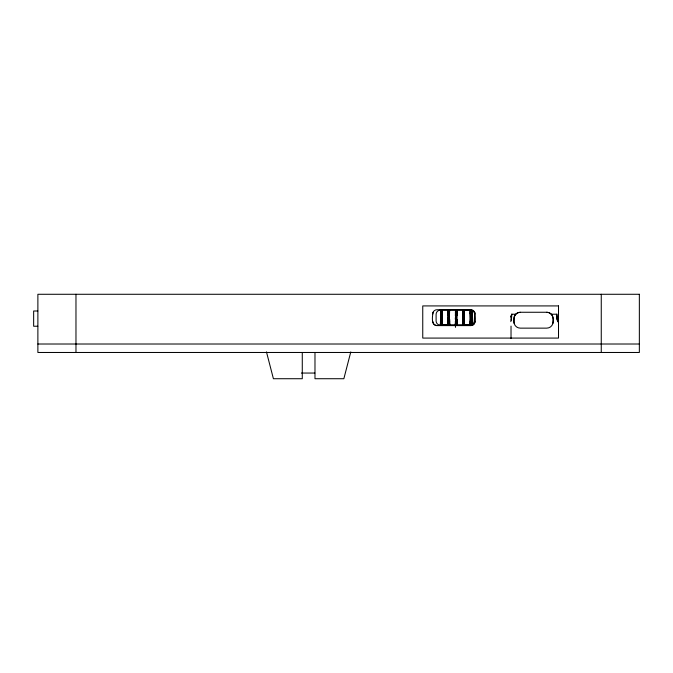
<?xml version="1.0" encoding="UTF-8"?>
<svg xmlns="http://www.w3.org/2000/svg" width="673" height="673" viewBox="0 0 673 673"><rect width="100%" height="100%" fill="white"/><g stroke="black" fill="none" stroke-linecap="round" stroke-linejoin="round"><path stroke-width="1.01" d="M471.773 321.223L471.866 319.431L471.874 324.798L470.772 325.135L471.874 324.798L471.84 310.346L464.126 310.152L464.126 325.135L471.823 324.966L471.874 310.489L470.52 310.152M471.537 325.135L471.504 325A4.231 4.231 0 0 0 474.625 320.92L474.196 322.771L474.625 314.384A4.231 4.231 0 0 0 470.393 310.152L440.344 310.152A4.231 4.231 0 0 0 436.104 314.384L436.104 320.92A4.231 4.231 0 0 0 440.344 325.152L440.891 325.135L440.596 317.639L440.647 319.431M441.909 310.152L442.245 324.798L440.344 325.152L440.891 310.152M448.294 325.135L448.008 317.639L447.974 319.431M449.312 310.152L449.606 324.966L440.344 325.152L440.807 319.431L440.596 324.966M455.705 325.135L455.411 317.639L455.377 319.431M462.788 323.006L462.889 324.866L463.024 321.223L462.873 324.992L462.772 310.489C463.546 312.423 462.805 337.518 462.822 317.639L462.94 325.093L470.402 325.118L470.183 310.489L471.613 310.16L472.774 310.884M464.294 310.489L464.126 325.093L464.294 317.639L464.126 324.798L470.52 325.093L470.225 310.489M464.463 310.489L464.286 324.899M440.891 325.093L440.563 321.223M448.125 325.093L447.974 321.223M455.377 315.856C455.789 293.924 455.537 343.785 455.377 321.223M462.873 324.992L462.788 321.223M470.191 321.223L470.385 324.823L470.435 319.431L470.284 324.992L470.276 310.261M557.303 320.23L557.034 315.763L557.673 321.82L556.731 314.215M440.554 324.798L440.563 323.006L440.722 324.975M440.722 310.489L440.891 324.798L440.891 310.489L440.344 310.152L440.891 310.32L440.344 310.152M442.245 310.489L442.203 314.064L441.909 310.194L441.909 324.966M447.974 315.856C448.159 295.817 448.521 334.717 447.974 323.006M449.648 310.489L449.404 315.856L449.312 310.194L449.606 324.966M455.369 324.798L455.377 323.006M471.874 310.489L471.832 314.064L471.537 310.194L471.622 315.856L471.706 310.194M449.547 324.933L449.64 319.431L449.312 324.966M456.723 310.152L456.723 325.135M456.891 310.194L456.723 325.093L456.807 321.223M471.832 324.966L471.706 317.639L471.537 325.093L472.48 324.605M441.909 324.798L441.993 321.223M449.312 324.798L449.404 321.223M464.126 324.798L464.219 321.223M471.537 324.798L471.622 321.223M448.008 324.798L448.21 319.431L448.294 325.093M455.537 325.093L455.705 310.152M462.822 324.798L462.873 323.006M470.276 323.006L470.225 324.966M511.312 315.629L510.857 321.652M442.06 324.899L442.237 321.223M449.471 324.899L449.64 321.223M456.723 324.966L457.051 319.431L456.723 324.798M471.866 321.223L471.706 325.093L471.866 315.856M448.058 323.006L448.21 321.223L448.294 324.798L448.294 310.489L448.075 324.866M455.461 321.223L455.621 319.431L455.705 324.798L455.705 310.489L455.377 312.28M462.873 321.223L463.024 319.431L463.108 324.798L462.94 310.253M511.312 320.23L511.884 314.215M474.692 312.264C475.306 316.436 477.056 324.975 470.814 325.597L436.954 325.597C430.712 324.975 432.461 316.436 433.075 312.264M474.431 322.174L474.625 320.92M455.705 325.093L455.461 323.006L455.571 324.823M350.793 351.903L343.853 378.722L314.981 378.722L314.981 352.812M511.135 315.578L510.639 317.008M456.891 310.489L456.807 315.856L456.723 310.194M440.596 310.489L440.563 315.856M447.974 312.28L448.125 310.253M515.72 314.215L514.155 317.017L513.945 321.795A6.351 6.351 0 0 0 520.296 328.138L546.754 328.138A6.351 6.351 0 0 0 553.097 321.795C554.03 317.547 551.616 312.171 546.754 312.264L520.296 312.264L517.806 312.777L515.72 314.215L511.43 314.215M456.874 324.899L457.051 323.006M464.328 310.354L464.219 315.856L464.126 310.489L464.219 314.064M557.311 318.943L557.446 320.508L557.143 317.362M471.487 325.009L471.866 323.006M37.772 311.002L33.65 311.002L33.65 326.237L37.772 326.237M551.322 314.215L557.185 314.215M456.959 324.798L456.959 321.223M37.881 344.012L639.35 344.012M301.395 373.052L314.829 373.052M471.42 310.278L471.84 310.346M266.466 351.903L273.406 378.722L302.278 378.722L302.278 352.812M557.244 317.328L557.572 318.834L557.362 317.286M441.909 310.489L441.993 315.856L441.909 310.489L441.993 314.064M471.537 310.489L471.622 314.064M456.723 310.489L456.807 314.064M449.312 310.489L449.404 314.064M464.454 323.006L464.463 324.798M449.64 323.006L449.648 324.798M442.237 323.006L442.245 324.798M440.563 312.28L440.554 310.489L440.563 314.064M601.258 294.278L601.258 352.475M511.026 326.102L511.026 338.553M75.973 294.278L75.973 352.475M475.045 313.963A4.231 4.231 0 0 0 470.814 309.731L436.954 309.731A4.231 4.231 0 0 0 432.722 313.963M546.754 312.264A6.351 6.351 0 0 1 553.097 318.615A18.474 18.474 0 0 1 552.886 323.435M520.296 312.264A6.351 6.351 0 0 0 513.945 318.615A18.474 18.474 0 0 0 514.164 323.435M475.045 321.366A4.231 4.231 0 0 1 470.814 325.597M436.954 325.597A4.231 4.231 0 0 1 432.722 321.366M440.807 312.28L440.722 314.064L440.891 310.489L440.807 312.28M448.21 312.28L448.125 314.064L448.294 310.489L448.21 312.28M455.621 312.28L455.537 314.064L455.705 310.489L455.621 312.28M463.024 312.28L462.94 314.064L463.108 310.489L463.024 312.28M470.435 312.28L470.351 314.064L470.52 310.489L470.435 312.28M470.402 325.118L440.344 325.152L470.393 325.152M639.35 294.278L37.881 294.278L37.881 352.475L639.35 352.475L639.35 294.278M558.506 305.921L422.753 305.921L422.753 338.082L558.506 338.082L558.506 305.921"/></g></svg>
